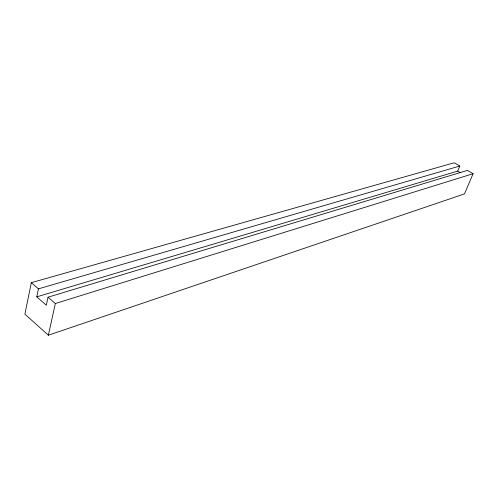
<?xml version="1.0" encoding="UTF-8"?>
<svg xmlns="http://www.w3.org/2000/svg" width="498" height="498" viewBox="0 0 498 498"><rect width="100%" height="100%" fill="white"/><g stroke="black" fill="none" stroke-linecap="round" stroke-linejoin="round"><path stroke-width="0.75" d="M31.324 282.677L24.9 314.157L48.356 335.222L464.485 193.903L473.1 173.709L467.385 170.403L48.032 297.194L46.308 305.206L36.765 296.845L38.433 288.852L31.324 282.677L454.195 162.778L459.822 166.027L457.699 171.1L36.765 296.845M48.356 335.222L55.334 303.531L473.1 173.709M38.433 288.852L459.822 166.027M457.699 171.1L460.214 172.563M48.032 297.194L55.334 303.531"/></g></svg>
